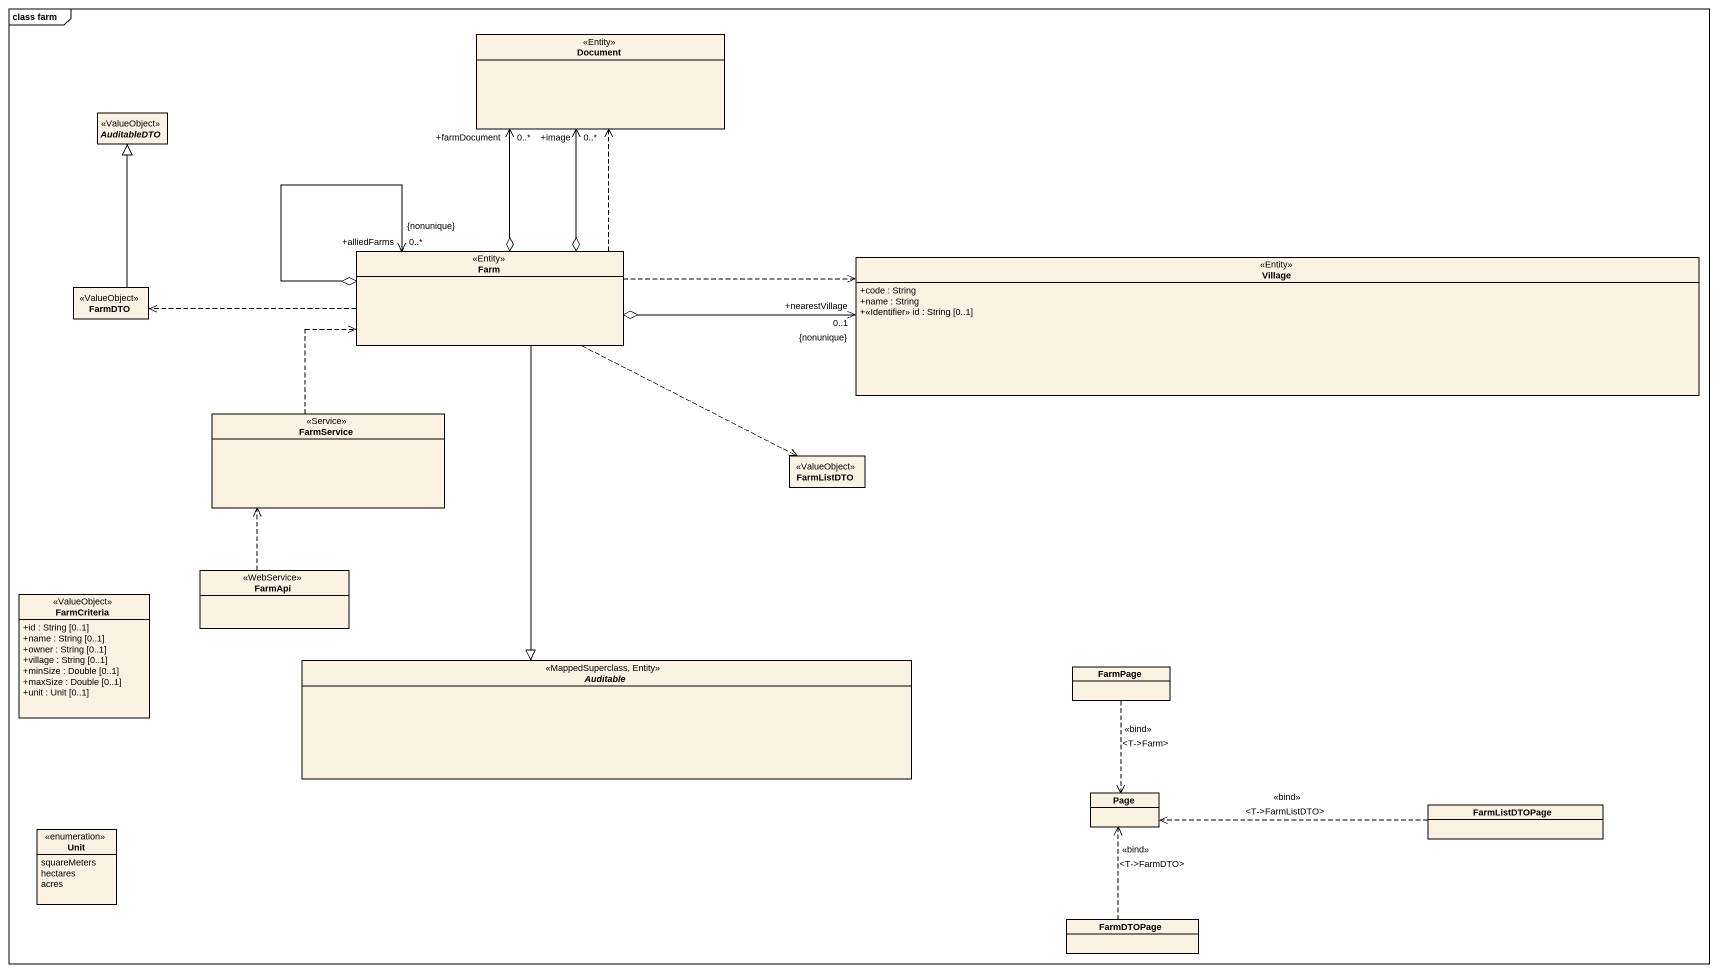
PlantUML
@startuml
mainframe class farm
hide circle
hide empty members
skinparam classAttributeIconSize 0
class Document <<Entity>>
abstract class AuditableDTO <<ValueObject>>
class Farm <<Entity>>
class FarmDTO <<ValueObject>>
class Village <<Entity>> {
  +code : String
  +name : String
  +<<Identifier>> id : String [0..1]
}
class FarmService <<Service>>
class FarmListDTO <<ValueObject>>
class FarmCriteria <<ValueObject>> {
  +id : String [0..1]
  +name : String [0..1]
  +owner : String [0..1]
  +village : String [0..1]
  +minSize : Double [0..1]
  +maxSize : Double [0..1]
  +unit : Unit [0..1]
}
class FarmApi <<WebService>>
abstract class Auditable <<MappedSuperclass, Entity>>
class FarmPage
class "Page" as Page_
enum Unit {
  squareMeters
  hectares
  acres
}
class FarmListDTOPage
class FarmDTOPage
Farm o-up-> "+image\n0..*" Document
Farm .up.> Document
Farm o-up-> "+farmDocument\n0..*" Document
Farm o--> "+alliedFarms\n0..*\n{nonunique}" Farm
Farm .left.> FarmDTO
Farm o-right-> "+nearestVillage\n0..1\n{nonunique}" Village
Farm .right.> Village
Farm .right.> FarmListDTO
Farm --|> Auditable
FarmDTO -up-|> AuditableDTO
FarmService .up.> Farm
FarmApi .up.> FarmService
FarmPage ..> Page_ : <<bind>>\n<T->Farm>
FarmListDTOPage .left.> Page_ : <<bind>>\n<T->FarmListDTO>
FarmDTOPage .up.> Page_ : <<bind>>\n<T->FarmDTO>
@enduml
